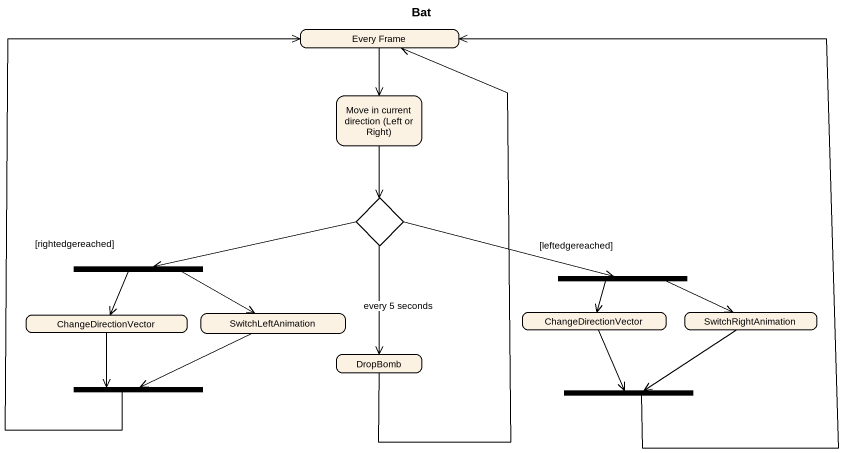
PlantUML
@startuml
title Bat
hide empty description
state "Every Frame" as Every_Frame
state "Move in current direction (Left or Right)" as Move_in_current_direction
state choice1 <<choice>>
state fork1 <<fork>>
state fork2 <<fork>>
state ChangeDirectionVector
state SwitchLeftAnimation
state "ChangeDirectionVector" as ChangeDirectionVector_2
state SwitchRightAnimation
state fork3 <<join>>
state DropBomb
state fork4 <<join>>
Every_Frame --> Move_in_current_direction
Move_in_current_direction --> choice1
choice1 -left-> fork1 : [rightedgereached]
choice1 -right-> fork2 : [leftedgereached]
choice1 --> DropBomb : every 5 seconds
fork1 --> ChangeDirectionVector
fork1 -right-> SwitchLeftAnimation
fork2 --> ChangeDirectionVector_2
fork2 -right-> SwitchRightAnimation
ChangeDirectionVector --> fork3
SwitchLeftAnimation -left-> fork3
ChangeDirectionVector_2 --> fork4
SwitchRightAnimation -left-> fork4
fork3 -up-> Every_Frame
DropBomb -up-> Every_Frame
fork4 -up-> Every_Frame
@enduml
